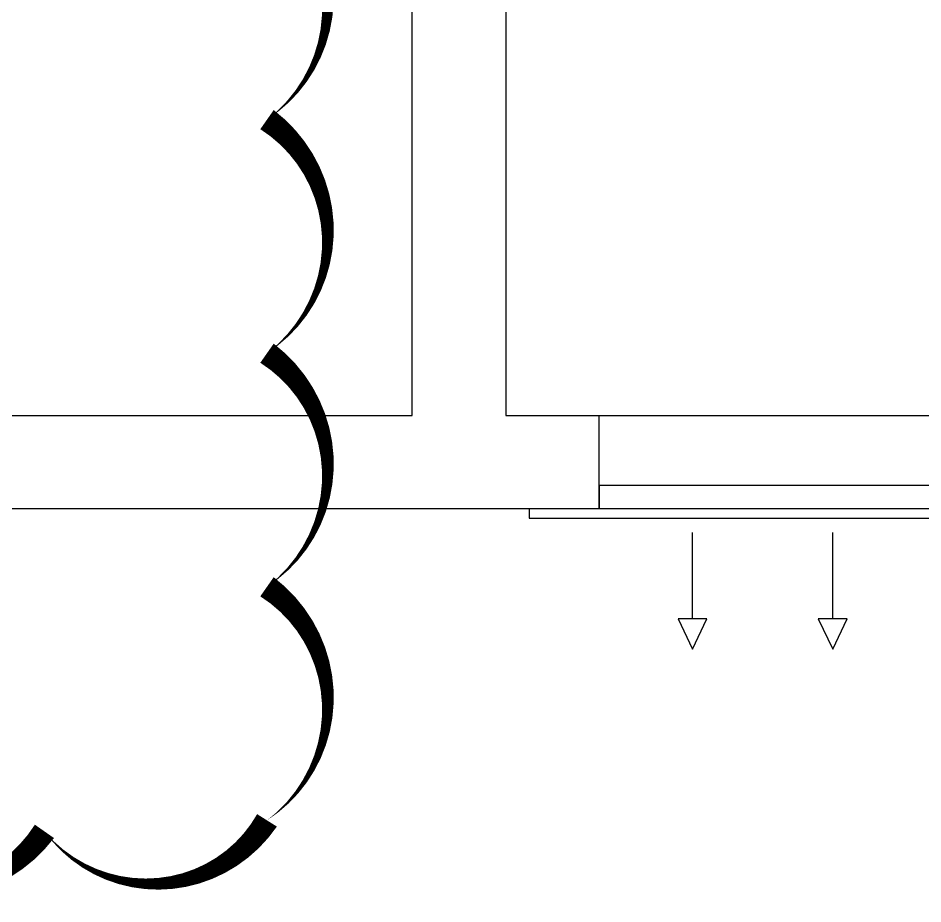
# Model space of a CAD drawing. Header units: millimetres. Extents: x -379292 to 1221486, y 92049 to 447512.
# Drawn here: x 182004 to 183941, y 270773 to 272670 of the extents above; entities that cross this region are included whole.
import ezdxf
from ezdxf.enums import TextEntityAlignment as Align

# ---------------------------------------------------------------- set-up
doc = ezdxf.new("R2010")
doc.units = ezdxf.units.MM
for name, color, linetype in [('05_LOUVER', 2, 'Continuous'), ('05_REV', 5, 'Continuous'), ('05_WALL', 3, 'Continuous')]:
    doc.layers.add(name, color=color, linetype=linetype)
doc.layers.add('A-MENF-POZ', color=137, linetype='Continuous', lineweight=0)
doc.styles.add('IKT-MD', font='romans.shx', dxfattribs={"width": 0.5, "height": 20})

# ---------------------------------------------------------------- blocks, each defined once
blk = doc.blocks.new('*U63')
at = {"color": 0}
for p, q in [((365, 5), (15, 5)), ((15, 5), (15, 0))]:
    blk.add_line(p, q, dxfattribs=at)
for points in [[(365, 20), (365, 0), (15, 0), (15, 20)], [(380, 0), (0, 0), (0, -2), (380, -2)]]:
    blk.add_lwpolyline(points, close=True, dxfattribs=at)
for points in [[(34.99, -23.53), (31.92, -23.53), (35, -30), (38.08, -23.53), (35, -23.53), (35, -5)], [(64.99, -23.53), (61.92, -23.53), (65, -30), (68.08, -23.53), (65, -23.53), (65, -5)]]:
    blk.add_lwpolyline(points, dxfattribs=at)
at = {"layer": 'A-MENF-POZ', "style": 'IKT-MD', "width": 0.5}
blk.add_attdef('MDamper:GEN+YUK', text='', height=10, dxfattribs=at).set_placement((190, -55), align=Align.MIDDLE_CENTER)
blk = doc.blocks.new('OtoParkBodrumKatMimari')
at = {"layer": '05_REV'}
blk.add_lwpolyline([(126912.7, 170109.9, 0, 50, 0.520567), (127412.7, 170109.9, 0, 50, 0.520567), (127912.7, 170109.9, 0, 50, 0.520567), (128412.7, 170109.9, 0, 50, 0.520567), (128912.7, 170109.9, 0, 50, 0.520567), (129412.7, 170109.9, 0, 50, 0.520567), (129912.7, 170109.9, 0, 50, 0.520567), (130412.7, 170109.9, 0, 50, 0.520567), (130889.1, 170133.5, 0, 50, 0.520567), (130889.1, 170633.5, 0, 50, 0.520567), (130889.1, 171133.5, 0, 50, 0.520567), (130889.1, 171633.5, 0, 50, 0.520567), (130889.1, 172133.5, 0, 50, 0.520567), (130576.7, 172321, 0, 50, 0.520567), (130076.7, 172321, 0, 50, 0.520567), (129576.7, 172321, 0, 50, 0.520567), (129076.7, 172321, 0, 50, 0.520567), (128576.7, 172321, 0, 50, 0.520567), (128076.7, 172321, 0, 50, 0.520567), (127576.7, 172321, 0, 50, 0.520567), (127076.7, 172321, 0, 50, 0.520567), (126576.7, 172321, 0, 50, 0.520567)], format="xyseb", dxfattribs=at)
at = {"layer": '05_WALL', "color": 8, "ltscale": 25}
for points in [[(135300, 170800), (127100, 170800), (127100, 171000), (131200, 171000), (131200, 177300)], [(131400, 177300), (131400, 171000), (135300, 171000)]]:
    blk.add_lwpolyline(points, dxfattribs=at)
at = {"layer": '05_LOUVER', "color": 8, "xscale": 10, "yscale": 10, "zscale": 10}
blk.add_blockref('*U63', (131450, 170800), dxfattribs=at)

msp = doc.modelspace()

# ---------------------------------------------------------------- block references
at = {"color": 8}
msp.add_blockref('OtoParkBodrumKatMimari', (51648, 100818.8), dxfattribs=at)

doc.saveas('drawing.dxf')
